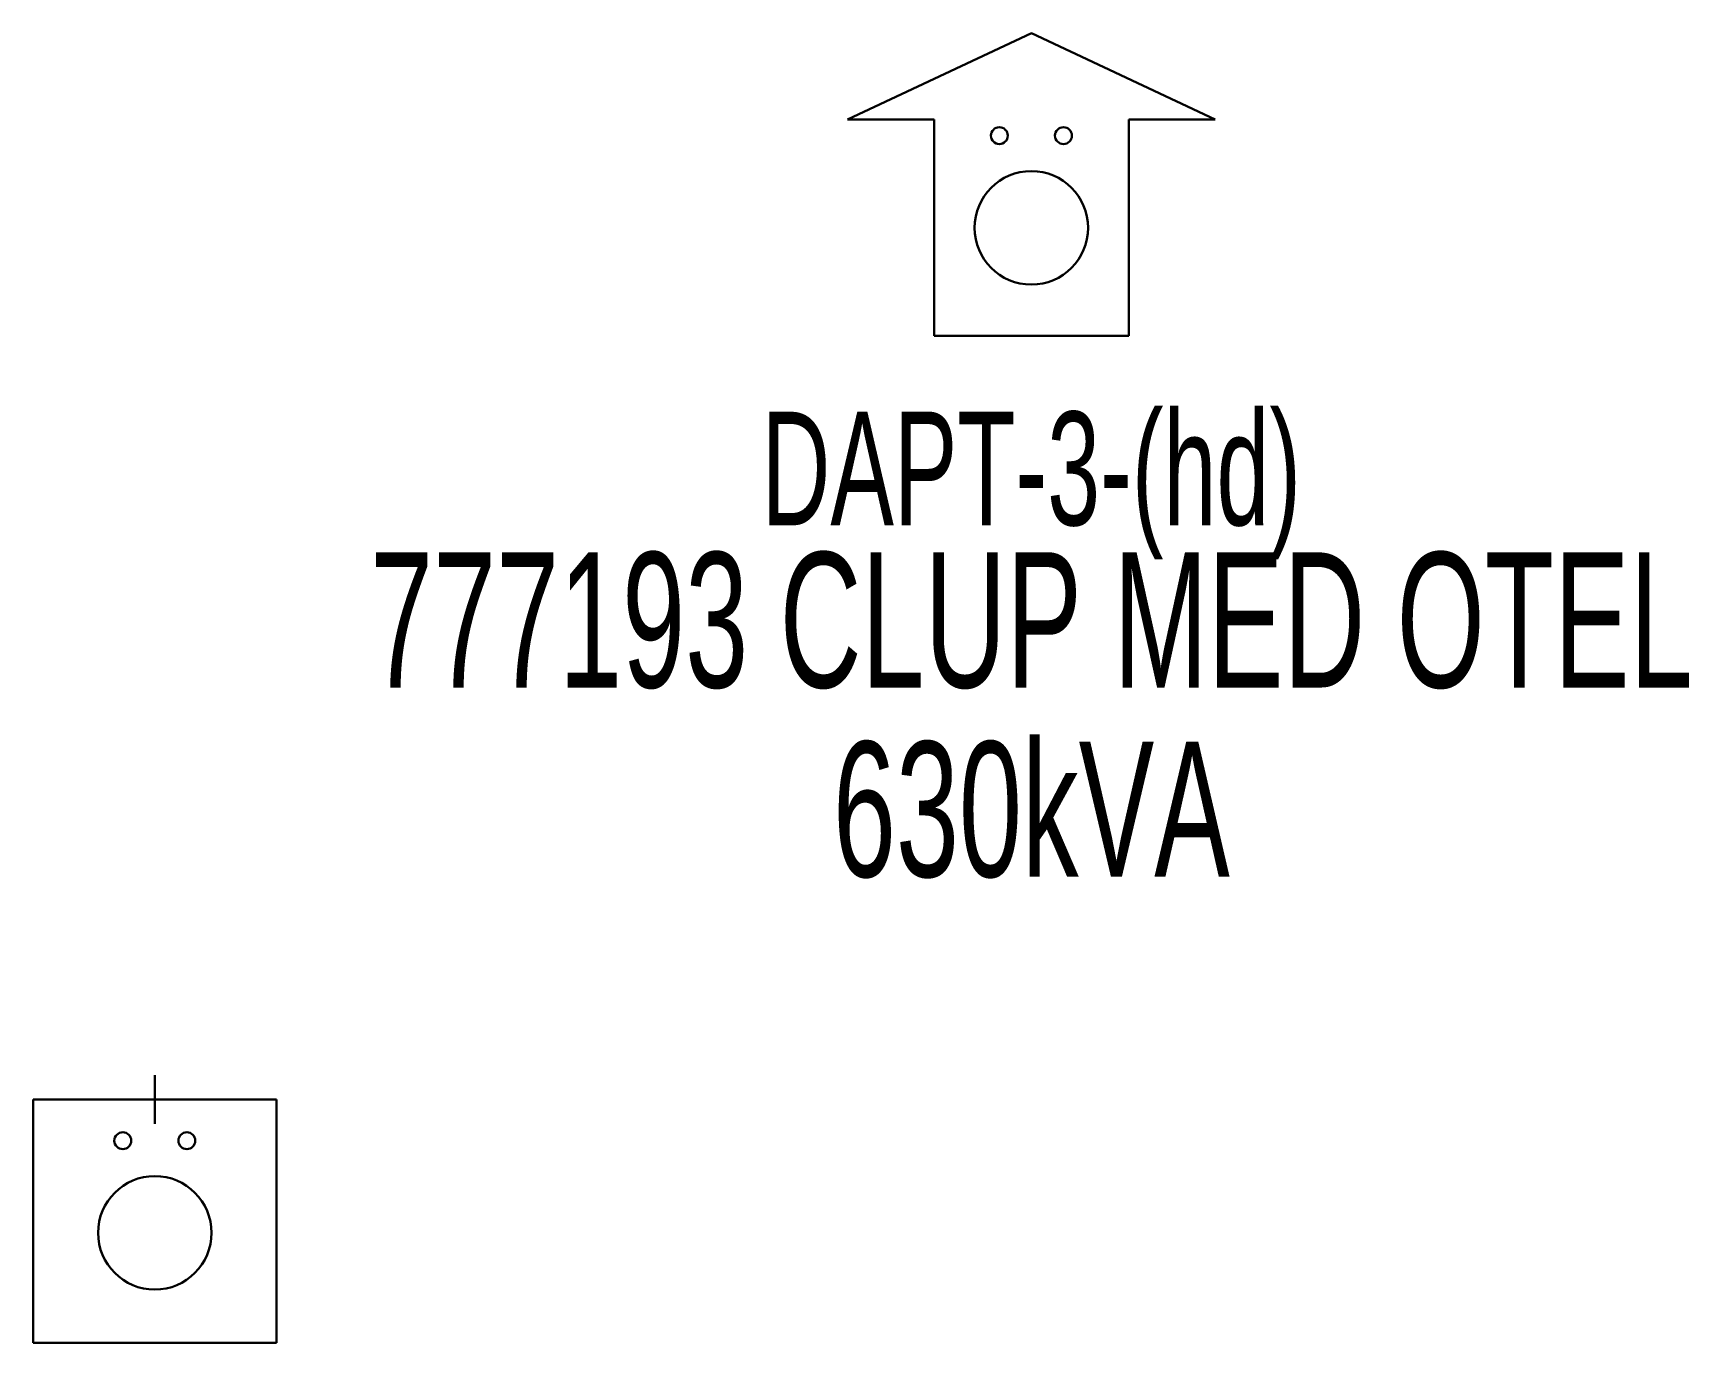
# Model space of a CAD drawing. Header units: millimetres. Extents: x 548145 to 551768, y 4050101 to 4056026.
# Drawn here: x 551737.57 to 551768.19, y 4051757.45 to 4051781.67 of the extents above; entities that cross this region are included whole.
import ezdxf
from ezdxf.enums import TextEntityAlignment as Align

# ---------------------------------------------------------------- set-up
doc = ezdxf.new("R2010")
doc.units = ezdxf.units.MM
doc.layers.add('TRAFO_MEVCUT', color=5, linetype='Continuous', lineweight=30)
doc.styles.get("Standard").update_dxf_attribs({"font": 'Arial'})

# ---------------------------------------------------------------- blocks, each defined once
blk = doc.blocks.new('MEV_OZELBINA_KARE')
at = {"layer": 'TRAFO_MEVCUT', "linetype": 'Continuous'}
for p, q in [((0, 1.8), (0, 2.7)), ((-2.25, 2.25), (2.25, 2.25)), ((-2.25, -2.25), (-2.25, 2.25)), ((2.25, 2.25), (2.25, -2.25)), ((2.25, -2.25), (-2.25, -2.25))]:
    blk.add_line(p, q, dxfattribs=at)
for centre, radius in [((-0.592312, 1.488957), 0.15614), ((0.592312, 1.488957), 0.15614), ((0, -0.215091), 1.049264)]:
    blk.add_circle(centre, radius, dxfattribs=at)
blk = doc.blocks.new('MEV_DAPT_OZEL')
at = {"layer": 'TRAFO_MEVCUT', "linetype": 'Continuous'}
for p, q in [((-3.4, 2), (0, 3.6)), ((0, 3.6), (3.4, 2)), ((-1.8, 2), (-3.4, 2)), ((-1.8, -2), (-1.8, 2)), ((1.8, 2), (1.8, -2)), ((3.4, 2), (1.8, 2)), ((1.8, -2), (-1.8, -2))]:
    blk.add_line(p, q, dxfattribs=at)
for centre, radius in [((-0.592312, 1.704048), 0.15614), ((0.592312, 1.704048), 0.15614), ((0, 0), 1.049264)]:
    blk.add_circle(centre, radius, dxfattribs=at)

msp = doc.modelspace()

# ---------------------------------------------------------------- block references
at = {"layer": 'TRAFO_MEVCUT'}
for name, p in [('MEV_DAPT_OZEL', (551756.027457, 4051778.068915)), ('MEV_OZELBINA_KARE', (551739.81866, 4051759.700536))]:
    msp.add_blockref(name, p, dxfattribs=at)

# ---------------------------------------------------------------- texts
at = {"layer": 'TRAFO_MEVCUT', "width": 0.6}
for s, height, p in [('DAPT-3-(hd)', 2.1, (551756.027457, 4051772.568915)), ('777193 CLUP MED OTEL', 2.5, (551756.027457, 4051769.568915)), ('630kVA', 2.5, (551756.027457, 4051766.068915))]:
    msp.add_text(s, height=height, dxfattribs=at).set_placement(p, align=Align.CENTER)

doc.saveas('drawing.dxf')
